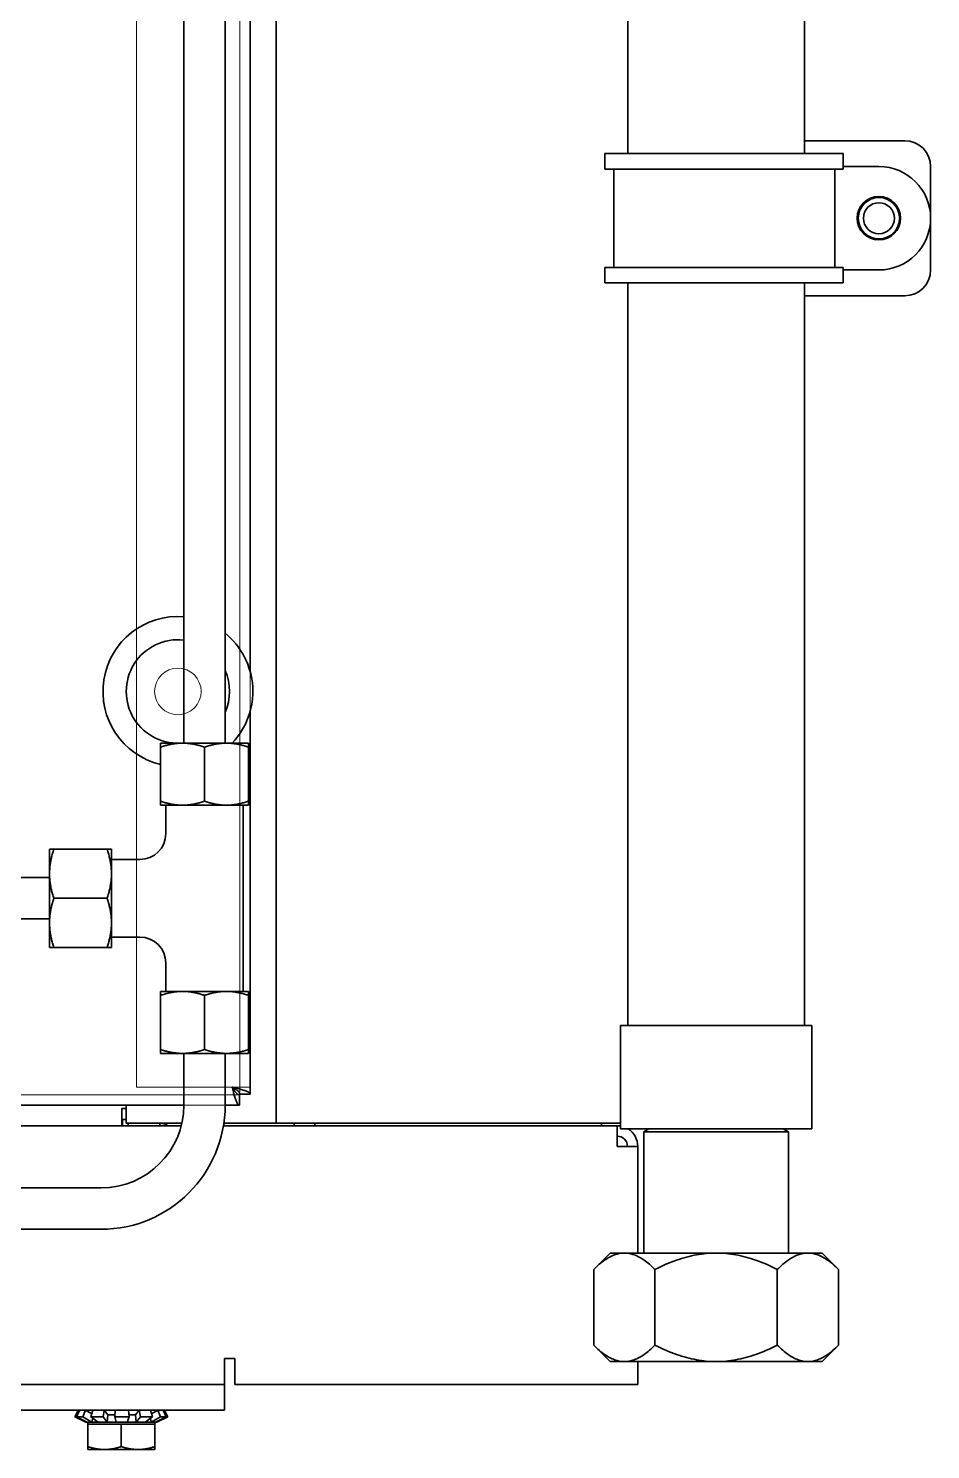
# Model space of a CAD drawing. Extents: x 39751 to 116307, y -36149 to -14965.
# Drawn here: x 54687.8 to 54862.4, y -21053.9 to -20779.1 of the extents above; entities that cross this region are included whole.
import ezdxf

# ---------------------------------------------------------------- set-up
doc = ezdxf.new("R2010")
doc.units = 0
doc.header["$LTSCALE"] = 1500
doc.layers.add('Hidden Edges(Atlas Copco)', color=7, linetype='Continuous', lineweight=13)
doc.layers.add('Visible Edges(Atlas Copco)', color=7, linetype='Continuous', lineweight=35)

# ---------------------------------------------------------------- blocks, each defined once
blk = doc.blocks.new('A$C58483152')
at = {"layer": 'Hidden Edges(Atlas Copco)'}
for p, q in [((1193.6, 479), (1193.6, 152.5)), ((1213.6, 479), (1213.6, 151.1)), ((1215.6, 225.23), (1215.6, 232.77)), ((1193.6, 152.5), (1212.1, 152.5)), ((1213.6, 152.5), (1212.1, 152.5)), ((1213.6, 152.5), (1215.6, 152.5)), ((1213.5, 151), (1110.18, 151)), ((1202.75, 149), (1210.75, 149))]:
    blk.add_line(p, q, dxfattribs=at)
blk.add_circle((1201.6, 229), 4.5, dxfattribs=at)
at = {"layer": 'Visible Edges(Atlas Copco)'}
for p, q in [((1220.6, 464.15), (1220.6, 145.5)), ((1215.6, 232.77), (1215.6, 440.95)), ((1202.75, 388.46), (1202.75, 271.5)), ((1210.75, 388.46), (1210.75, 271.5)), ((1288.65, 333), (1288.65, 360.93)), ((1322.85, 333), (1322.85, 360.93)), ((1342.25, 335.5), (1322.85, 335.5)), ((1284.2, 333), (1327, 333)), ((1284.2, 330), (1284.2, 333)), ((1330.32, 333), (1327, 333)), ((1330.32, 333), (1330.32, 330)), ((1284.2, 330), (1327, 330)), ((1285.95, 311), (1285.95, 330)), ((1330.32, 330), (1327, 330)), ((1328.75, 311), (1328.75, 330)), ((1330.32, 330.5), (1337.25, 330.5)), ((1347.25, 310.5), (1347.25, 330.5)), ((1284.2, 311), (1327, 311)), ((1284.2, 308), (1284.2, 311)), ((1330.32, 311), (1327, 311)), ((1330.32, 311), (1330.32, 308)), ((1284.2, 308), (1327, 308)), ((1288.65, 164.43), (1288.65, 308)), ((1322.85, 164.43), (1322.85, 308)), ((1330.32, 308), (1327, 308)), ((1337.25, 310.5), (1330.32, 310.5)), ((1322.85, 305.5), (1342.25, 305.5)), ((1202.75, 266.42), (1202.75, 219)), ((1210.75, 266.42), (1210.75, 219)), ((1215.6, 151.1), (1215.6, 225.23)), ((1198.25, 219), (1198.25, 218.24)), ((1198.25, 219), (1202.5, 219)), ((1198.25, 218.24), (1198.25, 207.76)), ((1202.5, 219), (1211, 219)), ((1206.75, 218.24), (1206.75, 207.76)), ((1211, 219), (1215.25, 219)), ((1215.25, 218.24), (1215.25, 219)), ((1215.25, 218.24), (1215.25, 207.76)), ((1198.25, 207.76), (1198.25, 207)), ((1202.5, 207), (1198.25, 207)), ((1199.25, 201.5), (1199.25, 207)), ((1211, 207), (1202.5, 207)), ((1215.25, 207), (1211, 207)), ((1214.25, 171), (1214.25, 207)), ((1215.25, 207), (1215.25, 207.76)), ((1176.75, 193.75), (1176.75, 198.5)), ((1177.6, 198.5), (1176.75, 198.5)), ((1177.6, 198.5), (1187.9, 198.5)), ((1188.75, 198.5), (1187.9, 198.5)), ((1188.75, 198.5), (1188.75, 193.75)), ((1188.75, 196.5), (1194.25, 196.5)), ((1176.75, 193), (1135.6, 193)), ((1176.75, 184.25), (1176.75, 193.75)), ((1188.75, 193.75), (1188.75, 184.25)), ((1177.6, 189), (1187.9, 189)), ((1176.75, 185), (1135.6, 185)), ((1176.75, 179.5), (1176.75, 184.25)), ((1188.75, 184.25), (1188.75, 179.5)), ((1188.75, 181.5), (1194.25, 181.5)), ((1176.75, 179.5), (1177.6, 179.5)), ((1177.6, 179.5), (1187.9, 179.5)), ((1187.9, 179.5), (1188.75, 179.5)), ((1199.25, 171), (1199.25, 176.5)), ((1198.25, 171), (1198.25, 170.24)), ((1198.25, 171), (1202.5, 171)), ((1202.5, 171), (1211, 171)), ((1211, 171), (1215.25, 171)), ((1215.25, 170.24), (1215.25, 171)), ((1198.25, 159.76), (1198.25, 170.24)), ((1206.75, 159.76), (1206.75, 170.24)), ((1215.25, 159.76), (1215.25, 170.24)), ((1324.25, 164.43), (1287.25, 164.43)), ((1287.25, 144.43), (1287.25, 164.43)), ((1324.25, 144.43), (1324.25, 164.43)), ((1198.25, 159.76), (1198.25, 159)), ((1215.25, 159), (1215.25, 159.76)), ((1202.5, 159), (1198.25, 159)), ((1211, 159), (1202.5, 159)), ((1202.75, 149), (1202.75, 159)), ((1210.75, 149), (1210.75, 159)), ((1215.25, 159), (1211, 159)), ((1110.18, 149), (1202.75, 149)), ((1191.6, 145.5), (1191.6, 149)), ((1210.75, 149), (1213.5, 149)), ((1213.5, 151), (1213.5, 149)), ((1213.6, 151.1), (1215.6, 151.1)), ((1191.6, 148.37), (1190.75, 148.37)), ((1190.75, 148.37), (1190.75, 147.75)), ((1190.75, 145), (1190.75, 147.75)), ((1190.85, 145), (1190.85, 146.25)), ((1190.85, 146.25), (1191.6, 146.25)), ((1202.24, 145), (1050.11, 145)), ((1191.6, 145.5), (1202.36, 145.5)), ((1192, 145), (1192, 145.5)), ((1198.1, 145.5), (1198.1, 145)), ((1227.1, 145), (1210.42, 145)), ((1210.5, 145.5), (1216.6, 145.5)), ((1220.6, 145.5), (1216.6, 145.5)), ((1220.6, 145.5), (1227.6, 145.5)), ((1224.1, 145), (1224.1, 145.5)), ((1228.1, 145), (1227.1, 145)), ((1227.6, 145.5), (1283.6, 145.5)), ((1228.1, 145.5), (1228.1, 145)), ((1228.1, 145), (1283.6, 145)), ((1283.6, 145), (1283.6, 145.5)), ((1283.6, 145.5), (1287.25, 145.5)), ((1284.6, 145), (1283.6, 145)), ((1286.6, 145), (1284.6, 145)), ((1287.25, 145), (1286.6, 145)), ((1286.6, 141), (1286.6, 145)), ((1324.25, 144.43), (1287.25, 144.43)), ((1292.75, 144.43), (1291.75, 143.85)), ((1319.75, 143.85), (1291.75, 143.85)), ((1291.75, 143.85), (1291.75, 120.4)), ((1318.75, 144.43), (1319.75, 143.85)), ((1319.75, 143.85), (1319.75, 120.4)), ((1286.6, 141), (1290.6, 141)), ((1290.6, 141), (1290.6, 120.4)), ((1065.6, 133), (1186.75, 133)), ((1065.6, 125), (1186.75, 125)), ((1285.25, 120.4), (1282.08, 117.23)), ((1288, 120.4), (1285.25, 120.4)), ((1305.75, 120.4), (1288, 120.4)), ((1323.51, 120.4), (1305.75, 120.4)), ((1326.25, 120.4), (1323.51, 120.4)), ((1326.25, 120.4), (1329.42, 117.23)), ((1282.08, 117.23), (1282.08, 102.58)), ((1293.92, 117.23), (1293.92, 102.58)), ((1317.59, 117.23), (1317.59, 102.58)), ((1329.42, 117.23), (1329.42, 102.58)), ((1285.25, 99.4), (1282.08, 102.58)), ((1326.25, 99.4), (1329.42, 102.58)), ((1212.6, 100), (1210.6, 100)), ((1210.6, 100), (1210.6, 99)), ((1210.6, 95), (1210.6, 99)), ((1212.6, 95), (1212.6, 100)), ((1285.25, 99.4), (1288, 99.4)), ((1288, 99.4), (1305.75, 99.4)), ((1290.6, 99.4), (1290.6, 95)), ((1305.75, 99.4), (1323.51, 99.4)), ((1323.51, 99.4), (1326.25, 99.4)), ((1168.6, 95), (1204.6, 95)), ((1210.26, 95), (1204.6, 95)), ((1210.26, 95), (1210.6, 95)), ((1210.6, 95), (1210.6, 90)), ((1290.6, 95), (1212.6, 95)), ((1204.6, 90), (1168.6, 90)), ((1182.27, 90), (1181.65, 88.74)), ((1182.27, 90), (1181.65, 88.74)), ((1181.65, 88.74), (1183.78, 87.7)), ((1181.65, 88.74), (1181.65, 88.74)), ((1183.77, 87.7), (1181.65, 88.74)), ((1182.01, 88.74), (1182.61, 90)), ((1184.05, 87.7), (1182.01, 88.74)), ((1183.2, 88.74), (1182.01, 88.74)), ((1182.54, 89.87), (1182.27, 90)), ((1183.71, 90), (1183.2, 88.74)), ((1183.2, 88.74), (1184.96, 87.7)), ((1184.93, 89.28), (1183.71, 90)), ((1184.76, 88.74), (1185.16, 90)), ((1186.15, 87.7), (1184.76, 88.74)), ((1187.11, 88.74), (1184.76, 88.74)), ((1185.11, 88.48), (1184.96, 87.7)), ((1187.35, 90), (1187.11, 88.74)), ((1187.11, 88.74), (1187.94, 87.7)), ((1188.07, 89.1), (1187.35, 90)), ((1188.07, 89.1), (1187.94, 87.7)), ((1189.39, 89.1), (1188.07, 89.1)), ((1189.37, 88.74), (1189.46, 90)), ((1189.67, 87.7), (1189.37, 88.74)), ((1192.14, 88.74), (1189.37, 88.74)), ((1192.14, 88.74), (1191.79, 87.7)), ((1192.04, 90), (1192.14, 88.74)), ((1193.37, 89.1), (1192.11, 89.1)), ((1194.13, 90), (1193.37, 89.1)), ((1193.51, 87.7), (1193.37, 89.1)), ((1193.51, 87.7), (1194.39, 88.74)), ((1194.39, 88.74), (1194.13, 90)), ((1196.7, 88.74), (1194.39, 88.74)), ((1196.7, 88.74), (1195.27, 87.7)), ((1196.29, 90), (1196.7, 88.74)), ((1196.43, 87.7), (1196.29, 88.44)), ((1196.43, 87.7), (1198.22, 88.74)), ((1197.7, 90), (1196.52, 89.31)), ((1199.34, 88.74), (1197.29, 87.7)), ((1197.53, 87.7), (1199.65, 88.74)), ((1198.22, 88.74), (1197.7, 90)), ((1199.34, 88.74), (1198.22, 88.74)), ((1198.75, 90), (1199.34, 88.74)), ((1199.03, 90), (1198.8, 89.89)), ((1199.65, 88.74), (1199.03, 90)), ((1204.6, 90), (1210.6, 90)), ((1183.78, 87.7), (1183.77, 87.7)), ((1183.81, 87.83), (1183.78, 87.7)), ((1184.05, 87.7), (1183.78, 87.7)), ((1184.96, 87.7), (1184.05, 87.7)), ((1184.15, 87.7), (1184.15, 87.3)), ((1184.15, 87.3), (1184.15, 82.98)), ((1187.4, 87.3), (1184.15, 87.3)), ((1186.15, 87.7), (1184.96, 87.7)), ((1187.94, 87.7), (1186.15, 87.7)), ((1190.65, 87.3), (1187.4, 87.3)), ((1189.67, 87.7), (1187.94, 87.7)), ((1191.79, 87.7), (1189.67, 87.7)), ((1193.9, 87.3), (1190.65, 87.3)), ((1190.65, 87.3), (1190.65, 82.98)), ((1193.51, 87.7), (1191.79, 87.7)), ((1195.27, 87.7), (1193.51, 87.7)), ((1197.15, 87.3), (1193.9, 87.3)), ((1196.43, 87.7), (1195.27, 87.7)), ((1197.29, 87.7), (1196.43, 87.7)), ((1197.15, 87.7), (1197.15, 87.3)), ((1197.15, 87.3), (1197.15, 82.98)), ((1197.53, 87.7), (1197.29, 87.7)), ((1197.53, 87.7), (1197.5, 87.81)), ((1184.15, 82.98), (1184.15, 82.4)), ((1197.15, 82.4), (1197.15, 82.98)), ((1187.4, 82.4), (1184.15, 82.4)), ((1193.9, 82.4), (1187.4, 82.4)), ((1197.15, 82.4), (1193.9, 82.4))]:
    blk.add_line(p, q, dxfattribs=at)
at = {"layer": 'Visible Edges(Atlas Copco)', "flags": 128}
for points in [[(1198.25, 218.24), (1198.44, 218.3), (1198.63, 218.36), (1198.82, 218.42), (1199.01, 218.47), (1199.19, 218.53), (1199.37, 218.57), (1199.55, 218.62), (1199.73, 218.66), (1199.91, 218.7), (1200.08, 218.74), (1200.26, 218.78), (1200.43, 218.81), (1200.61, 218.84), (1200.78, 218.87), (1200.95, 218.89), (1201.12, 218.91), (1201.3, 218.93), (1201.47, 218.95), (1201.64, 218.97), (1201.81, 218.98), (1201.98, 218.99), (1202.16, 218.99), (1202.33, 219), (1202.5, 219)], [(1202.5, 219), (1202.68, 219), (1202.85, 218.99), (1203.02, 218.99), (1203.19, 218.98), (1203.36, 218.97), (1203.54, 218.95), (1203.71, 218.93), (1203.88, 218.91), (1204.05, 218.89), (1204.22, 218.87), (1204.4, 218.84), (1204.57, 218.81), (1204.74, 218.78), (1204.92, 218.74), (1205.1, 218.7), (1205.27, 218.66), (1205.45, 218.62), (1205.63, 218.57), (1205.81, 218.53), (1206, 218.47), (1206.18, 218.42), (1206.37, 218.36), (1206.56, 218.3), (1206.75, 218.24)], [(1206.75, 218.24), (1206.94, 218.3), (1207.13, 218.36), (1207.32, 218.42), (1207.51, 218.47), (1207.69, 218.53), (1207.87, 218.57), (1208.05, 218.62), (1208.23, 218.66), (1208.41, 218.7), (1208.58, 218.74), (1208.76, 218.78), (1208.93, 218.81), (1209.11, 218.84), (1209.28, 218.87), (1209.45, 218.89), (1209.62, 218.91), (1209.8, 218.93), (1209.97, 218.95), (1210.14, 218.97), (1210.31, 218.98), (1210.48, 218.99), (1210.66, 218.99), (1210.83, 219), (1211, 219)], [(1211, 219), (1211.18, 219), (1211.35, 218.99), (1211.52, 218.99), (1211.69, 218.98), (1211.86, 218.97), (1212.04, 218.95), (1212.21, 218.93), (1212.38, 218.91), (1212.55, 218.89), (1212.72, 218.87), (1212.9, 218.84), (1213.07, 218.81), (1213.24, 218.78), (1213.42, 218.74), (1213.6, 218.7), (1213.77, 218.66), (1213.95, 218.62), (1214.13, 218.57), (1214.31, 218.53), (1214.5, 218.47), (1214.68, 218.42), (1214.87, 218.36), (1215.06, 218.3), (1215.25, 218.24)], [(1202.5, 207), (1202.33, 207), (1202.16, 207.01), (1201.98, 207.01), (1201.81, 207.02), (1201.64, 207.03), (1201.47, 207.05), (1201.3, 207.07), (1201.12, 207.09), (1200.95, 207.11), (1200.78, 207.13), (1200.61, 207.16), (1200.43, 207.19), (1200.26, 207.22), (1200.08, 207.26), (1199.91, 207.3), (1199.73, 207.34), (1199.55, 207.38), (1199.37, 207.43), (1199.19, 207.47), (1199.01, 207.53), (1198.82, 207.58), (1198.63, 207.64), (1198.44, 207.7), (1198.25, 207.76)], [(1206.75, 207.76), (1206.56, 207.7), (1206.37, 207.64), (1206.18, 207.58), (1206, 207.53), (1205.81, 207.47), (1205.63, 207.43), (1205.45, 207.38), (1205.27, 207.34), (1205.1, 207.3), (1204.92, 207.26), (1204.74, 207.22), (1204.57, 207.19), (1204.4, 207.16), (1204.22, 207.13), (1204.05, 207.11), (1203.88, 207.09), (1203.71, 207.07), (1203.54, 207.05), (1203.36, 207.03), (1203.19, 207.02), (1203.02, 207.01), (1202.85, 207.01), (1202.68, 207), (1202.5, 207)], [(1211, 207), (1210.83, 207), (1210.66, 207.01), (1210.48, 207.01), (1210.31, 207.02), (1210.14, 207.03), (1209.97, 207.05), (1209.8, 207.07), (1209.62, 207.09), (1209.45, 207.11), (1209.28, 207.13), (1209.11, 207.16), (1208.93, 207.19), (1208.76, 207.22), (1208.58, 207.26), (1208.41, 207.3), (1208.23, 207.34), (1208.05, 207.38), (1207.87, 207.43), (1207.69, 207.47), (1207.51, 207.53), (1207.32, 207.58), (1207.13, 207.64), (1206.94, 207.7), (1206.75, 207.76)], [(1215.25, 207.76), (1215.06, 207.7), (1214.87, 207.64), (1214.68, 207.58), (1214.5, 207.53), (1214.31, 207.47), (1214.13, 207.43), (1213.95, 207.38), (1213.77, 207.34), (1213.6, 207.3), (1213.42, 207.26), (1213.24, 207.22), (1213.07, 207.19), (1212.9, 207.16), (1212.72, 207.13), (1212.55, 207.11), (1212.38, 207.09), (1212.21, 207.07), (1212.04, 207.05), (1211.86, 207.03), (1211.69, 207.02), (1211.52, 207.01), (1211.35, 207.01), (1211.18, 207), (1211, 207)], [(1176.75, 193.75), (1176.75, 193.94), (1176.76, 194.13), (1176.77, 194.33), (1176.78, 194.52), (1176.79, 194.71), (1176.81, 194.9), (1176.82, 195.09), (1176.85, 195.28), (1176.87, 195.47), (1176.9, 195.67), (1176.93, 195.86), (1176.96, 196.05), (1177, 196.25), (1177.04, 196.44), (1177.08, 196.64), (1177.13, 196.84), (1177.17, 197.04), (1177.23, 197.24), (1177.28, 197.45), (1177.34, 197.65), (1177.4, 197.86), (1177.46, 198.07), (1177.53, 198.28), (1177.6, 198.5)], [(1187.9, 198.5), (1187.97, 198.28), (1188.04, 198.07), (1188.11, 197.86), (1188.17, 197.65), (1188.22, 197.45), (1188.28, 197.24), (1188.33, 197.04), (1188.38, 196.84), (1188.42, 196.64), (1188.47, 196.44), (1188.5, 196.25), (1188.54, 196.05), (1188.57, 195.86), (1188.6, 195.67), (1188.63, 195.47), (1188.66, 195.28), (1188.68, 195.09), (1188.7, 194.9), (1188.71, 194.71), (1188.73, 194.52), (1188.74, 194.33), (1188.75, 194.13), (1188.75, 193.94), (1188.75, 193.75)], [(1177.6, 189), (1177.53, 189.22), (1177.46, 189.43), (1177.4, 189.64), (1177.34, 189.85), (1177.28, 190.05), (1177.23, 190.26), (1177.17, 190.46), (1177.13, 190.66), (1177.08, 190.86), (1177.04, 191.06), (1177, 191.25), (1176.96, 191.45), (1176.93, 191.64), (1176.9, 191.83), (1176.87, 192.03), (1176.85, 192.22), (1176.82, 192.41), (1176.81, 192.6), (1176.79, 192.79), (1176.78, 192.98), (1176.77, 193.17), (1176.76, 193.36), (1176.75, 193.56), (1176.75, 193.75)], [(1188.75, 193.75), (1188.75, 193.56), (1188.75, 193.36), (1188.74, 193.17), (1188.73, 192.98), (1188.71, 192.79), (1188.7, 192.6), (1188.68, 192.41), (1188.66, 192.22), (1188.63, 192.03), (1188.6, 191.83), (1188.57, 191.64), (1188.54, 191.45), (1188.5, 191.25), (1188.47, 191.06), (1188.42, 190.86), (1188.38, 190.66), (1188.33, 190.46), (1188.28, 190.26), (1188.22, 190.05), (1188.17, 189.85), (1188.11, 189.64), (1188.04, 189.43), (1187.97, 189.22), (1187.9, 189)], [(1176.75, 184.25), (1176.75, 184.44), (1176.76, 184.63), (1176.77, 184.83), (1176.78, 185.02), (1176.79, 185.21), (1176.81, 185.4), (1176.82, 185.59), (1176.85, 185.78), (1176.87, 185.97), (1176.9, 186.17), (1176.93, 186.36), (1176.96, 186.55), (1177, 186.75), (1177.04, 186.94), (1177.08, 187.14), (1177.13, 187.34), (1177.17, 187.54), (1177.23, 187.74), (1177.28, 187.95), (1177.34, 188.15), (1177.4, 188.36), (1177.46, 188.57), (1177.53, 188.78), (1177.6, 189)], [(1187.9, 189), (1187.97, 188.78), (1188.04, 188.57), (1188.11, 188.36), (1188.17, 188.15), (1188.22, 187.95), (1188.28, 187.74), (1188.33, 187.54), (1188.38, 187.34), (1188.42, 187.14), (1188.47, 186.94), (1188.5, 186.75), (1188.54, 186.55), (1188.57, 186.36), (1188.6, 186.17), (1188.63, 185.97), (1188.66, 185.78), (1188.68, 185.59), (1188.7, 185.4), (1188.71, 185.21), (1188.73, 185.02), (1188.74, 184.83), (1188.75, 184.63), (1188.75, 184.44), (1188.75, 184.25)], [(1177.6, 179.5), (1177.53, 179.72), (1177.46, 179.93), (1177.4, 180.14), (1177.34, 180.35), (1177.28, 180.55), (1177.23, 180.76), (1177.17, 180.96), (1177.13, 181.16), (1177.08, 181.36), (1177.04, 181.56), (1177, 181.75), (1176.96, 181.95), (1176.93, 182.14), (1176.9, 182.33), (1176.87, 182.53), (1176.85, 182.72), (1176.82, 182.91), (1176.81, 183.1), (1176.79, 183.29), (1176.78, 183.48), (1176.77, 183.67), (1176.76, 183.86), (1176.75, 184.06), (1176.75, 184.25)], [(1188.75, 184.25), (1188.75, 184.06), (1188.75, 183.86), (1188.74, 183.67), (1188.73, 183.48), (1188.71, 183.29), (1188.7, 183.1), (1188.68, 182.91), (1188.66, 182.72), (1188.63, 182.53), (1188.6, 182.33), (1188.57, 182.14), (1188.54, 181.95), (1188.5, 181.75), (1188.47, 181.56), (1188.42, 181.36), (1188.38, 181.16), (1188.33, 180.96), (1188.28, 180.76), (1188.22, 180.55), (1188.17, 180.35), (1188.11, 180.14), (1188.04, 179.93), (1187.97, 179.72), (1187.9, 179.5)], [(1198.25, 170.24), (1198.44, 170.3), (1198.63, 170.36), (1198.82, 170.42), (1199.01, 170.47), (1199.19, 170.53), (1199.37, 170.57), (1199.55, 170.62), (1199.73, 170.66), (1199.91, 170.7), (1200.08, 170.74), (1200.26, 170.78), (1200.43, 170.81), (1200.61, 170.84), (1200.78, 170.87), (1200.95, 170.89), (1201.12, 170.91), (1201.3, 170.93), (1201.47, 170.95), (1201.64, 170.97), (1201.81, 170.98), (1201.98, 170.99), (1202.16, 170.99), (1202.33, 171), (1202.5, 171)], [(1202.5, 171), (1202.68, 171), (1202.85, 170.99), (1203.02, 170.99), (1203.19, 170.98), (1203.36, 170.97), (1203.54, 170.95), (1203.71, 170.93), (1203.88, 170.91), (1204.05, 170.89), (1204.22, 170.87), (1204.4, 170.84), (1204.57, 170.81), (1204.74, 170.78), (1204.92, 170.74), (1205.1, 170.7), (1205.27, 170.66), (1205.45, 170.62), (1205.63, 170.57), (1205.81, 170.53), (1206, 170.47), (1206.18, 170.42), (1206.37, 170.36), (1206.56, 170.3), (1206.75, 170.24)], [(1206.75, 170.24), (1206.94, 170.3), (1207.13, 170.36), (1207.32, 170.42), (1207.51, 170.47), (1207.69, 170.53), (1207.87, 170.57), (1208.05, 170.62), (1208.23, 170.66), (1208.41, 170.7), (1208.58, 170.74), (1208.76, 170.78), (1208.93, 170.81), (1209.11, 170.84), (1209.28, 170.87), (1209.45, 170.89), (1209.62, 170.91), (1209.8, 170.93), (1209.97, 170.95), (1210.14, 170.97), (1210.31, 170.98), (1210.48, 170.99), (1210.66, 170.99), (1210.83, 171), (1211, 171)], [(1211, 171), (1211.18, 171), (1211.35, 170.99), (1211.52, 170.99), (1211.69, 170.98), (1211.86, 170.97), (1212.04, 170.95), (1212.21, 170.93), (1212.38, 170.91), (1212.55, 170.89), (1212.72, 170.87), (1212.9, 170.84), (1213.07, 170.81), (1213.24, 170.78), (1213.42, 170.74), (1213.6, 170.7), (1213.77, 170.66), (1213.95, 170.62), (1214.13, 170.57), (1214.31, 170.53), (1214.5, 170.47), (1214.68, 170.42), (1214.87, 170.36), (1215.06, 170.3), (1215.25, 170.24)], [(1202.5, 159), (1202.33, 159), (1202.16, 159.01), (1201.98, 159.01), (1201.81, 159.02), (1201.64, 159.03), (1201.47, 159.05), (1201.3, 159.07), (1201.12, 159.09), (1200.95, 159.11), (1200.78, 159.13), (1200.61, 159.16), (1200.43, 159.19), (1200.26, 159.22), (1200.08, 159.26), (1199.91, 159.3), (1199.73, 159.34), (1199.55, 159.38), (1199.37, 159.43), (1199.19, 159.47), (1199.01, 159.53), (1198.82, 159.58), (1198.63, 159.64), (1198.44, 159.7), (1198.25, 159.76)], [(1206.75, 159.76), (1206.56, 159.7), (1206.37, 159.64), (1206.18, 159.58), (1206, 159.53), (1205.81, 159.47), (1205.63, 159.43), (1205.45, 159.38), (1205.27, 159.34), (1205.1, 159.3), (1204.92, 159.26), (1204.74, 159.22), (1204.57, 159.19), (1204.4, 159.16), (1204.22, 159.13), (1204.05, 159.11), (1203.88, 159.09), (1203.71, 159.07), (1203.54, 159.05), (1203.36, 159.03), (1203.19, 159.02), (1203.02, 159.01), (1202.85, 159.01), (1202.68, 159), (1202.5, 159)], [(1211, 159), (1210.83, 159), (1210.66, 159.01), (1210.48, 159.01), (1210.31, 159.02), (1210.14, 159.03), (1209.97, 159.05), (1209.8, 159.07), (1209.62, 159.09), (1209.45, 159.11), (1209.28, 159.13), (1209.11, 159.16), (1208.93, 159.19), (1208.76, 159.22), (1208.58, 159.26), (1208.41, 159.3), (1208.23, 159.34), (1208.05, 159.38), (1207.87, 159.43), (1207.69, 159.47), (1207.51, 159.53), (1207.32, 159.58), (1207.13, 159.64), (1206.94, 159.7), (1206.75, 159.76)], [(1215.25, 159.76), (1215.06, 159.7), (1214.87, 159.64), (1214.68, 159.58), (1214.5, 159.53), (1214.31, 159.47), (1214.13, 159.43), (1213.95, 159.38), (1213.77, 159.34), (1213.6, 159.3), (1213.42, 159.26), (1213.24, 159.22), (1213.07, 159.19), (1212.9, 159.16), (1212.72, 159.13), (1212.55, 159.11), (1212.38, 159.09), (1212.21, 159.07), (1212.04, 159.05), (1211.86, 159.03), (1211.69, 159.02), (1211.52, 159.01), (1211.35, 159.01), (1211.18, 159), (1211, 159)], [(1212.1, 152.5), (1212.16, 152.27), (1212.22, 152.04), (1212.28, 151.82), (1212.33, 151.6), (1212.39, 151.38), (1212.45, 151.16), (1212.51, 150.95), (1212.57, 150.75), (1212.63, 150.56), (1212.68, 150.37), (1212.74, 150.19), (1212.8, 150.03), (1212.86, 149.87), (1212.92, 149.72), (1212.98, 149.59), (1213.03, 149.47), (1213.09, 149.36), (1213.15, 149.27), (1213.21, 149.19), (1213.27, 149.12), (1213.33, 149.07), (1213.38, 149.03), (1213.44, 149.01), (1213.5, 149)], [(1213.5, 151), (1213.44, 151), (1213.38, 151.01), (1213.33, 151.03), (1213.27, 151.05), (1213.21, 151.08), (1213.15, 151.12), (1213.09, 151.16), (1213.03, 151.2), (1212.98, 151.25), (1212.92, 151.31), (1212.86, 151.37), (1212.8, 151.44), (1212.74, 151.51), (1212.68, 151.59), (1212.63, 151.67), (1212.57, 151.75), (1212.51, 151.84), (1212.45, 151.93), (1212.39, 152.02), (1212.33, 152.11), (1212.28, 152.21), (1212.22, 152.3), (1212.16, 152.4), (1212.1, 152.5)], [(1215.6, 151.1), (1215.59, 151.16), (1215.57, 151.22), (1215.53, 151.27), (1215.48, 151.33), (1215.41, 151.39), (1215.33, 151.45), (1215.24, 151.51), (1215.13, 151.57), (1215.01, 151.62), (1214.88, 151.68), (1214.73, 151.74), (1214.57, 151.8), (1214.41, 151.86), (1214.23, 151.92), (1214.04, 151.97), (1213.85, 152.03), (1213.65, 152.09), (1213.44, 152.15), (1213.22, 152.21), (1213, 152.27), (1212.78, 152.32), (1212.56, 152.38), (1212.33, 152.44), (1212.1, 152.5)], [(1212.1, 152.5), (1212.2, 152.44), (1212.3, 152.38), (1212.39, 152.32), (1212.49, 152.27), (1212.58, 152.21), (1212.67, 152.15), (1212.76, 152.09), (1212.85, 152.03), (1212.93, 151.97), (1213.01, 151.92), (1213.09, 151.86), (1213.16, 151.8), (1213.23, 151.74), (1213.29, 151.68), (1213.35, 151.62), (1213.4, 151.57), (1213.44, 151.51), (1213.48, 151.45), (1213.52, 151.39), (1213.55, 151.33), (1213.57, 151.27), (1213.59, 151.22), (1213.6, 151.16), (1213.6, 151.1)], [(1288, 120.4), (1287.76, 120.4), (1287.52, 120.38), (1287.28, 120.35), (1287.05, 120.32), (1286.81, 120.27), (1286.57, 120.21), (1286.33, 120.14), (1286.09, 120.05), (1285.86, 119.96), (1285.62, 119.86), (1285.38, 119.74), (1285.13, 119.62), (1284.89, 119.48), (1284.65, 119.34), (1284.4, 119.18), (1284.15, 119.01), (1283.9, 118.83), (1283.65, 118.64), (1283.4, 118.43), (1283.14, 118.22), (1282.88, 117.99), (1282.62, 117.75), (1282.35, 117.5), (1282.08, 117.23)], [(1293.92, 117.23), (1293.65, 117.5), (1293.38, 117.75), (1293.12, 117.99), (1292.86, 118.22), (1292.6, 118.43), (1292.35, 118.64), (1292.09, 118.83), (1291.84, 119.01), (1291.6, 119.18), (1291.35, 119.34), (1291.11, 119.48), (1290.86, 119.62), (1290.62, 119.74), (1290.38, 119.86), (1290.14, 119.96), (1289.9, 120.05), (1289.66, 120.14), (1289.43, 120.21), (1289.19, 120.27), (1288.95, 120.32), (1288.71, 120.35), (1288.48, 120.38), (1288.24, 120.4), (1288, 120.4)], [(1305.75, 120.4), (1305.27, 120.4), (1304.8, 120.38), (1304.32, 120.35), (1303.84, 120.32), (1303.37, 120.27), (1302.89, 120.21), (1302.42, 120.14), (1301.94, 120.05), (1301.47, 119.96), (1300.99, 119.86), (1300.51, 119.74), (1300.02, 119.62), (1299.54, 119.48), (1299.05, 119.34), (1298.56, 119.18), (1298.06, 119.01), (1297.56, 118.83), (1297.06, 118.64), (1296.55, 118.43), (1296.04, 118.22), (1295.52, 117.99), (1294.99, 117.75), (1294.46, 117.5), (1293.92, 117.23)], [(1317.59, 117.23), (1317.05, 117.5), (1316.52, 117.75), (1315.99, 117.99), (1315.47, 118.22), (1314.95, 118.43), (1314.45, 118.64), (1313.94, 118.83), (1313.44, 119.01), (1312.95, 119.18), (1312.45, 119.34), (1311.97, 119.48), (1311.48, 119.62), (1311, 119.74), (1310.52, 119.86), (1310.04, 119.96), (1309.56, 120.05), (1309.08, 120.14), (1308.61, 120.21), (1308.13, 120.27), (1307.66, 120.32), (1307.18, 120.35), (1306.71, 120.38), (1306.23, 120.4), (1305.75, 120.4)], [(1323.51, 120.4), (1323.27, 120.4), (1323.03, 120.38), (1322.79, 120.35), (1322.55, 120.32), (1322.31, 120.27), (1322.08, 120.21), (1321.84, 120.14), (1321.6, 120.05), (1321.36, 119.96), (1321.12, 119.86), (1320.88, 119.74), (1320.64, 119.62), (1320.4, 119.48), (1320.15, 119.34), (1319.91, 119.18), (1319.66, 119.01), (1319.41, 118.83), (1319.16, 118.64), (1318.9, 118.43), (1318.65, 118.22), (1318.39, 117.99), (1318.12, 117.75), (1317.86, 117.5), (1317.59, 117.23)], [(1329.42, 117.23), (1329.15, 117.5), (1328.89, 117.75), (1328.62, 117.99), (1328.36, 118.22), (1328.11, 118.43), (1327.85, 118.64), (1327.6, 118.83), (1327.35, 119.01), (1327.1, 119.18), (1326.86, 119.34), (1326.61, 119.48), (1326.37, 119.62), (1326.13, 119.74), (1325.89, 119.86), (1325.65, 119.96), (1325.41, 120.05), (1325.17, 120.14), (1324.93, 120.21), (1324.7, 120.27), (1324.46, 120.32), (1324.22, 120.35), (1323.98, 120.38), (1323.74, 120.4), (1323.51, 120.4)], [(1282.08, 102.58), (1282.35, 102.31), (1282.62, 102.06), (1282.88, 101.82), (1283.14, 101.59), (1283.4, 101.38), (1283.65, 101.17), (1283.9, 100.98), (1284.15, 100.8), (1284.4, 100.63), (1284.65, 100.47), (1284.89, 100.33), (1285.13, 100.19), (1285.38, 100.06), (1285.62, 99.95), (1285.86, 99.85), (1286.09, 99.76), (1286.33, 99.67), (1286.57, 99.6), (1286.81, 99.54), (1287.05, 99.49), (1287.28, 99.45), (1287.52, 99.43), (1287.76, 99.41), (1288, 99.4)], [(1288, 99.4), (1288.24, 99.41), (1288.48, 99.43), (1288.71, 99.45), (1288.95, 99.49), (1289.19, 99.54), (1289.43, 99.6), (1289.66, 99.67), (1289.9, 99.76), (1290.14, 99.85), (1290.38, 99.95), (1290.62, 100.06), (1290.86, 100.19), (1291.11, 100.33), (1291.35, 100.47), (1291.6, 100.63), (1291.84, 100.8), (1292.09, 100.98), (1292.35, 101.17), (1292.6, 101.38), (1292.86, 101.59), (1293.12, 101.82), (1293.38, 102.06), (1293.65, 102.31), (1293.92, 102.58)], [(1293.92, 102.58), (1294.46, 102.31), (1294.99, 102.06), (1295.52, 101.82), (1296.04, 101.59), (1296.55, 101.38), (1297.06, 101.17), (1297.56, 100.98), (1298.06, 100.8), (1298.56, 100.63), (1299.05, 100.47), (1299.54, 100.33), (1300.02, 100.19), (1300.51, 100.06), (1300.99, 99.95), (1301.47, 99.85), (1301.94, 99.76), (1302.42, 99.67), (1302.89, 99.6), (1303.37, 99.54), (1303.84, 99.49), (1304.32, 99.45), (1304.8, 99.43), (1305.27, 99.41), (1305.75, 99.4)], [(1305.75, 99.4), (1306.23, 99.41), (1306.71, 99.43), (1307.18, 99.45), (1307.66, 99.49), (1308.13, 99.54), (1308.61, 99.6), (1309.08, 99.67), (1309.56, 99.76), (1310.04, 99.85), (1310.52, 99.95), (1311, 100.06), (1311.48, 100.19), (1311.97, 100.33), (1312.45, 100.47), (1312.95, 100.63), (1313.44, 100.8), (1313.94, 100.98), (1314.45, 101.17), (1314.95, 101.38), (1315.47, 101.59), (1315.99, 101.82), (1316.52, 102.06), (1317.05, 102.31), (1317.59, 102.58)], [(1317.59, 102.58), (1317.86, 102.31), (1318.12, 102.06), (1318.39, 101.82), (1318.65, 101.59), (1318.9, 101.38), (1319.16, 101.17), (1319.41, 100.98), (1319.66, 100.8), (1319.91, 100.63), (1320.15, 100.47), (1320.4, 100.33), (1320.64, 100.19), (1320.88, 100.06), (1321.12, 99.95), (1321.36, 99.85), (1321.6, 99.76), (1321.84, 99.67), (1322.08, 99.6), (1322.31, 99.54), (1322.55, 99.49), (1322.79, 99.45), (1323.03, 99.43), (1323.27, 99.41), (1323.51, 99.4)], [(1323.51, 99.4), (1323.74, 99.41), (1323.98, 99.43), (1324.22, 99.45), (1324.46, 99.49), (1324.7, 99.54), (1324.93, 99.6), (1325.17, 99.67), (1325.41, 99.76), (1325.65, 99.85), (1325.89, 99.95), (1326.13, 100.06), (1326.37, 100.19), (1326.61, 100.33), (1326.86, 100.47), (1327.1, 100.63), (1327.35, 100.8), (1327.6, 100.98), (1327.85, 101.17), (1328.11, 101.38), (1328.36, 101.59), (1328.62, 101.82), (1328.89, 102.06), (1329.15, 102.31), (1329.42, 102.58)], [(1187.4, 82.4), (1187.27, 82.4), (1187.14, 82.4), (1187.01, 82.41), (1186.87, 82.42), (1186.74, 82.43), (1186.61, 82.44), (1186.48, 82.45), (1186.35, 82.46), (1186.22, 82.48), (1186.09, 82.5), (1185.96, 82.52), (1185.82, 82.54), (1185.69, 82.57), (1185.56, 82.6), (1185.42, 82.63), (1185.29, 82.66), (1185.15, 82.69), (1185.01, 82.72), (1184.87, 82.76), (1184.73, 82.8), (1184.59, 82.84), (1184.44, 82.89), (1184.3, 82.93), (1184.15, 82.98)], [(1190.65, 82.98), (1190.5, 82.93), (1190.36, 82.89), (1190.21, 82.84), (1190.07, 82.8), (1189.93, 82.76), (1189.79, 82.72), (1189.65, 82.69), (1189.51, 82.66), (1189.38, 82.63), (1189.24, 82.6), (1189.11, 82.57), (1188.98, 82.54), (1188.84, 82.52), (1188.71, 82.5), (1188.58, 82.48), (1188.45, 82.46), (1188.32, 82.45), (1188.19, 82.44), (1188.06, 82.43), (1187.93, 82.42), (1187.79, 82.41), (1187.66, 82.4), (1187.53, 82.4), (1187.4, 82.4)], [(1193.9, 82.4), (1193.77, 82.4), (1193.64, 82.4), (1193.51, 82.41), (1193.37, 82.42), (1193.24, 82.43), (1193.11, 82.44), (1192.98, 82.45), (1192.85, 82.46), (1192.72, 82.48), (1192.59, 82.5), (1192.46, 82.52), (1192.32, 82.54), (1192.19, 82.57), (1192.06, 82.6), (1191.92, 82.63), (1191.79, 82.66), (1191.65, 82.69), (1191.51, 82.72), (1191.37, 82.76), (1191.23, 82.8), (1191.09, 82.84), (1190.94, 82.89), (1190.8, 82.93), (1190.65, 82.98)], [(1197.15, 82.98), (1197, 82.93), (1196.86, 82.89), (1196.71, 82.84), (1196.57, 82.8), (1196.43, 82.76), (1196.29, 82.72), (1196.15, 82.69), (1196.01, 82.66), (1195.88, 82.63), (1195.74, 82.6), (1195.61, 82.57), (1195.48, 82.54), (1195.34, 82.52), (1195.21, 82.5), (1195.08, 82.48), (1194.95, 82.46), (1194.82, 82.45), (1194.69, 82.44), (1194.56, 82.43), (1194.43, 82.42), (1194.29, 82.41), (1194.16, 82.4), (1194.03, 82.4), (1193.9, 82.4)]]:
    blk.add_lwpolyline(points, dxfattribs=at)
at = {"layer": 'Visible Edges(Atlas Copco)'}
for radius in [4.2, 4, 3]:
    blk.add_circle((1337.25, 320.5), radius, dxfattribs=at)
for centre, radius, start, end in [((1342.25, 330.5), 5, 0, 90), ((1337.25, 320.5), 10, 270, 90), ((1342.25, 310.5), 5, 270, 0), ((1201.6, 229), 14.5, 85.4441, 256.6492), ((1201.6, 229), 14.5, 316.3966, 50.8645), ((1201.6, 229), 10, 83.3862, 276.6138), ((1201.6, 229), 10, 336.2308, 23.7692), ((1194.25, 201.5), 5, 269.9999, 359.9999), ((1194.25, 176.5), 5, 359.9999, 89.9999), ((1186.75, 149), 24, 270, 0), ((1186.75, 149), 16, 270, 0), ((1198.1, 147.75), 2.75, 270, 305.0968), ((1286.6, 141), 4, 80.6189, 90), ((1286.6, 141), 2, 0, 90), ((1286.6, 141), 4, 0, 59.0021)]:
    blk.add_arc(centre, radius, start, end, dxfattribs=at)
at = {"layer": 'Visible Edges(Atlas Copco)', "extrusion": (0, 0, -1)}
for centre, major_axis, start_param, end_param in [((1202.75, 266.42), (0, -20), 1.570796, 1.827407), ((1210.75, 266.42), (0, 20), 4.712389, 4.969)]:
    blk.add_ellipse(centre, major_axis=major_axis, ratio=0.00001, start_param=start_param, end_param=end_param, dxfattribs=at)

msp = doc.modelspace()

# ---------------------------------------------------------------- block references
msp.add_blockref('A$C58483152', (53515.15, -21136.31))

doc.saveas('drawing.dxf')
